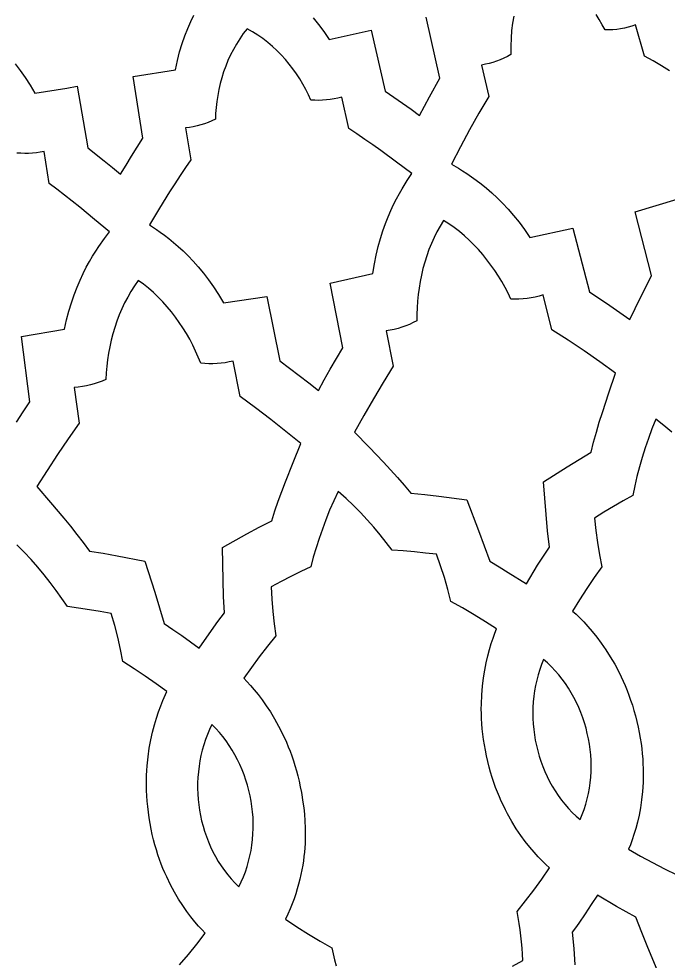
# Model space of a CAD drawing. Extents: x -550 to 550, y -550 to 550.
# Drawn here: x 53.7 to 101.2, y -425.7 to -356.7 of the extents above; entities that cross this region are included whole.
import ezdxf

# ---------------------------------------------------------------- set-up
doc = ezdxf.new("R2010")
doc.units = 0
doc.layers.add('LAYER_1', color=18, linetype='CONTINUOUS')
doc.layers.add('LAYER_10', color=4, linetype='CONTINUOUS')

msp = doc.modelspace()

# ---------------------------------------------------------------- linework, layer by layer
at = {"layer": 'LAYER_1'}
msp.add_lwpolyline([(0, 549.9999999999998, 0.4142135623730951), (-550, -4.34e-14, 0.4142135623730951), (0, -549.9999999999998, 0.4142135623730951), (550, -4.34e-14, 0.4142135623730951)], format="xyb", close=True, dxfattribs=at)
for points in [[(53.38876036570345, -359.9784829886293), (53.76204256496802, -360.4565330134967), (54.12999626411255, -360.9713966166422), (54.49003133455293, -361.52462449212), (54.66626996882654, -361.8161096238755), (54.83955764770508, -362.1177673339844), (56.39588603899256, -361.8773323187945), (57.1729562685293, -361.7506057082946), (57.94802474975586, -361.6125183105469), (58.71867370605469, -366.1245422363281), (59.92729241015148, -367.0798044100979), (60.52597983598241, -367.5646207699386), (61.11941146850586, -368.0559997558594), (61.52082108080042, -367.3909617965271), (61.92930256240949, -366.7303536852838), (62.76149749755859, -365.4189147949219), (62.03240585327148, -360.899658203125), (65.1421890258789, -360.3988037109375), (65.20911422594563, -360.0587583282684), (65.28217673310562, -359.7274287008418), (65.44520836162755, -359.0905755765003), (65.62827329728901, -358.487562067482), (65.82836092593428, -357.9177059033557), (66.04246063340759, -357.38032481369), (66.26756180555323, -356.8747365280537), (66.50065382821546, -356.4002587760157)], [(75.22159366501381, -356.5908567999209), (75.6194193374796, -357.0818204766547), (76.01160902539624, -357.6115437837576), (76.20481078171784, -357.8914732538552), (76.39566802978516, -358.1817321777344), (79.47090911865234, -357.5026245117188), (80.51032257080078, -361.9618530273438), (81.77139722717291, -362.850571829986), (82.39984582763327, -363.2980138016854), (83.02354431152344, -363.7522125244141), (83.38409809789604, -363.0628528769483), (83.75196684468669, -362.3774753693912), (84.50353240966797, -361.0155639648438), (83.50541687011719, -356.5477905273438)], [(89.9349568193654, -356.4806267915766), (89.84386187958148, -356.9936108821822), (89.77368551114633, -357.532001527305), (89.72677369922128, -358.0956409147643), (89.70547242896768, -358.6843712323791), (89.71212768554688, -359.2980346679688), (89.46172604792307, -359.4335358386156), (89.20473133709403, -359.5580558780691), (88.94193548853437, -359.6712734868668), (88.67413043771866, -359.7728673655466), (88.40210812012147, -359.8625162146463), (88.12666047121736, -359.9398987347039), (87.84857942648091, -360.0046936262571), (87.56865692138672, -360.0565795898438), (88.1052017211914, -362.3664245605469), (87.73759774135821, -362.9700318056203), (87.37978047064075, -363.5795185436642), (87.03047857012872, -364.1940567259885), (86.6884207009118, -364.8128183039029), (86.02095170072207, -366.0596994517409), (85.36720275878906, -367.3135375976562), (85.88786055623365, -367.6199958264195), (86.18354323521092, -367.8032826488233), (86.49989537688606, -368.0084609052889), (86.83474218815502, -368.2369203173514), (87.1859088759137, -368.4900506065462), (87.55122064705805, -368.7692414944084), (87.92850270848396, -369.0758827024733), (88.31558026708738, -369.4113639522761), (88.71027852976424, -369.777074965352), (89.11042270341045, -370.1744054632362), (89.51383799492191, -370.6047451674641), (89.91834961119459, -371.0694837995707), (90.3217827591244, -371.5700110810914), (90.72196264560725, -372.1077167335612), (91.11671447753906, -372.6839904785156), (94.25691986083984, -372.0140075683594), (95.48390197753906, -376.6670532226562), (96.9690118289345, -377.671860556791), (98.44087982177734, -378.6965484619141), (98.82577351690439, -377.8818154148069), (99.219237818003, -377.0712840472706), (99.62071130763428, -376.2647796929643), (100.0296325683594, -375.4621276855469), (98.83544921875, -370.8011474609375), (101.9094924926758, -369.87548828125)], [(101.347018122107, -360.4815943067582), (100.741892386472, -360.1121759209504), (100.1317833914634, -359.7512692452044), (99.51598358154297, -359.4002075195312), (98.85970306396484, -357.121337890625), (98.58925178212135, -357.2107950298339), (98.31419172937807, -357.2880313191214), (98.0353719464821, -357.3529557650888), (97.7536414741805, -357.4054773743375), (97.46984935322035, -357.4455051534688), (97.18484462434873, -357.4729481090841), (96.89947632831272, -357.4877152477847), (96.61459350585938, -357.4897155761719), (96.41009073592949, -357.1079664103231), (96.19081509742837, -356.7312781980735), (95.95690385848357, -356.3606700917842)], [(53.48753226815863, -386.2052641479969), (53.98294556195975, -385.4560145561942), (54.48530960083008, -384.7115173339844), (53.85622406005859, -379.9416809082031), (57.02157211303711, -379.4087219238281), (57.16921011757623, -378.7268111504604), (57.33656639187832, -378.0786655255058), (57.52106246757948, -377.4637827443185), (57.72011987631583, -376.8816605022524), (57.93116014972345, -376.3317964946617), (58.15160481943846, -375.8136884169006), (58.37887541709696, -375.3268339643231), (58.61039347433506, -374.8707308322832), (58.84358052278886, -374.4448767161352), (59.07585809409444, -374.048769311233), (59.30464771988792, -373.6819063129308), (59.52737093180542, -373.3437854165826), (59.94430424055683, -372.7517607111649), (60.3060302734375, -372.2686767578125), (59.22023237850505, -371.3618922956185), (58.12878433309098, -370.461610105138), (57.57838760340267, -370.0173969857939), (57.02351365543318, -369.5789969831823), (56.46314092896222, -369.1478059469048), (55.89624786376953, -368.7252197265625), (55.51674652099609, -366.3840942382812), (55.23703868953913, -366.4389661751895), (54.95429240361059, -366.4811133659136), (54.66935971611758, -366.5105634160519), (54.38309267996719, -366.5273439312031), (54.0963433480665, -366.5314825169655), (53.80996377332261, -366.5230067789379), (53.52480600864261, -366.5019443227186)], [(101.5034450624009, -386.9413641852532), (100.9337181227126, -386.4643387087743), (100.3395538330078, -386.0006103515625), (100.0507512789043, -386.6996085652253), (99.78819082023016, -387.3973513929176), (99.5496710383639, -388.0942991236011), (99.3329905146839, -388.7909120462376), (99.13594783056857, -389.4876504497887), (98.9563415673963, -390.1849746232162), (98.79197030654547, -390.8833448554817), (98.64063262939453, -391.5832214355469), (97.93425762981605, -391.9816573010642), (97.233530837377, -392.3901048512797), (96.53860866409126, -392.808356848414), (95.84964752197266, -393.2362060546875), (95.94164305453239, -394.1332011458379), (96.06209329404527, -395.0272775037547), (96.21076011590561, -395.9170992650677), (96.38740539550781, -396.8013305664062), (95.82600120713153, -397.5959270410373), (95.28062567725308, -398.4018424340021), (94.75129221292292, -399.2183997203174), (94.2380142211914, -400.044921875), (94.48880249628127, -400.2769563633246), (94.76185874033061, -400.5421898149353), (95.05365811175866, -400.8413105083957), (95.36067576898469, -401.1750067222702), (95.67938687042796, -401.5439667351223), (96.0062665745077, -401.9488788255162), (96.3377900396432, -402.3904312720158), (96.6704324242537, -402.8693123531851), (97.00066888675848, -403.386210347588), (97.32497458557677, -403.9418135337883), (97.63982467912783, -404.5368101903503), (97.79260236093415, -404.849296157068), (97.94169432583092, -405.1718885958376), (98.08665996862051, -405.5046735414795), (98.22705868410532, -405.8477370288143), (98.36244986708776, -406.2011650926624), (98.49239291237025, -406.5650437678444), (98.6164472147552, -406.9394590891807), (98.734172169045, -407.3244970914917), (98.84512717004208, -407.7202438095981), (98.94887161254883, -408.1267852783203), (99.04286049849685, -408.5367093008687), (99.12508491151885, -408.9403851288037), (99.19599341550656, -409.3376795213046), (99.25603457435165, -409.7284592375503), (99.30565695194582, -410.1125910367201), (99.34530911218079, -410.4899416779931), (99.37543961894826, -410.8603779205482), (99.39649703613996, -411.2237665235646), (99.40892992764756, -411.5799742462214), (99.41318685736279, -411.9288678476978), (99.39896708698288, -412.6041797238254), (99.35742623613388, -413.2486362253801), (99.29215281594942, -413.8611714257947), (99.20673533756315, -414.440719398502), (99.1047623121087, -414.9862142169347), (98.9898222507197, -415.4965899545256), (98.86550366452977, -415.9707806847075), (98.73539506467256, -416.4077204809131), (98.60308496228171, -416.8063434165753), (98.47216186849084, -417.1655835651266), (98.3462142944336, -417.484375), (99.21065553950194, -417.9843114945241), (100.0862918695775, -418.4648940374778), (100.9725065538047, -418.925668416673), (101.8686828613281, -419.3661804199219)], [(89.82922323926768, -426.0439677525684), (90.59153747558594, -425.6246032714844), (90.5667569609526, -425.1743698378527), (90.53414549786696, -424.7244387842424), (90.49375253557216, -424.2750049644886), (90.4456275233114, -423.8262632324272), (90.38981991032789, -423.3784084418934), (90.32637914586479, -422.9316354467227), (90.25535467916532, -422.4861391007506), (90.17679595947266, -422.0421142578125), (90.79443727283012, -421.2630968445796), (91.39435181862797, -420.4700260662672), (91.97614090066847, -419.6635609071648), (92.5394058227539, -418.8443603515625), (92.28763102264858, -418.6105010502356), (92.01375706272158, -418.34235979067), (91.72148394393649, -418.0393322578045), (91.4145116672569, -417.7008141365781), (91.09654023364644, -417.3262011119294), (90.77126964406865, -416.9148888687972), (90.44239989948717, -416.4662730921204), (90.11363100086558, -415.9797494668378), (89.78866294916747, -415.4547136778881), (89.47119574535643, -414.8905614102102), (89.31643121170968, -414.5936277483914), (89.16492939039605, -414.2866883487428), (89.017152781536, -413.9696676718814), (88.87356388524995, -413.6424901784247), (88.73462520165837, -413.3050803289901), (88.6007992308817, -412.9573625841948), (88.4725484730404, -412.5992614046563), (88.35033542825492, -412.2307012509918), (88.23462259664569, -411.8516065838188), (88.12587247833318, -411.4619018637546), (88.02454757343783, -411.0615115514165), (87.93111038208008, -410.6503601074219), (87.84842503347159, -410.2400578733502), (87.77690211935155, -409.8363307035996), (87.71610858238445, -409.4392927562367), (87.66561136523472, -409.0490581893282), (87.62497741056684, -408.6657411609409), (87.5937736610453, -408.2894558291414), (87.57156705933453, -407.9203163519965), (87.55792454809901, -407.5584368875728), (87.55241307000321, -407.2039315939372), (87.55459956771159, -406.8569146291563), (87.58033426119874, -406.1858023184254), (87.63166416987623, -405.5460132199141), (87.70512483505976, -404.9384605981559), (87.79725179806506, -404.3640577176845), (87.90458060020785, -403.8237178430338), (88.02364678280388, -403.3183542387374), (88.15098588716886, -402.8488801693289), (88.28313345461851, -402.4162088993423), (88.41662502646857, -402.0212536933111), (88.54799614403477, -401.6649278157691), (88.67378234863281, -401.34814453125), (87.85144387213933, -400.8201171401805), (87.01893921173973, -400.3079137114179), (86.17657012430327, -399.8121254362236), (85.32463836669922, -399.3333435058594), (85.09993142530124, -398.4593368496401), (84.84761099154991, -397.5924288105193), (84.56805526771211, -396.7339175721935), (84.26164245605469, -395.8851013183594), (83.45396846242001, -395.7918153293672), (82.64499991388551, -395.7097299946766), (81.83496542940436, -395.6389600825695), (81.02409362792969, -395.5796203613281), (80.58548803259883, -395.0143999528385), (80.13578713449024, -394.4561611791506), (79.67264213450453, -393.9056966585559), (79.19370423354228, -393.3637990093462), (78.69662463250405, -392.8312608498129), (78.17905453229045, -392.3088747982476), (77.63864513380207, -391.797433472942), (77.07304763793945, -391.2977294921875), (76.74189891394595, -391.9809861562261), (76.43833905564776, -392.6650633654655), (76.1597319064023, -393.3501417793678), (75.90344130956706, -394.0364020573953), (75.66683110849941, -394.7240248590101), (75.44726514655683, -395.4131908436743), (75.24210726709674, -396.1040806708502), (75.04872131347656, -396.796875), (74.31941893132458, -397.150035059158), (73.59512302567622, -397.5135321710623), (72.87601142628155, -397.8871851945057), (72.16226196289062, -398.2708129882812), (72.20036175715975, -399.1714844285615), (72.26707834955862, -400.0709444375078), (72.36223162777387, -400.9678454357081), (72.48564147949219, -401.86083984375), (71.87735935889219, -402.6182822323414), (71.28439347510138, -403.3880186486879), (70.70680073901377, -404.1693731820966), (70.14463806152344, -404.961669921875), (70.38108693895462, -405.2086841984836), (70.63780112126503, -405.4901725918748), (70.91121896974329, -405.806613554235), (71.19777884567807, -406.1584855377506), (71.49391911035801, -406.5462669946081), (71.79607812507172, -406.970436376994), (72.10069425110787, -407.4314721370948), (72.4042058497551, -407.929852727097), (72.70305128230203, -408.4660565991869), (72.99366891003731, -409.0405622055511), (73.27249709424962, -409.653847998376), (73.40637713293732, -409.9751829810195), (73.53597419622753, -410.3063924298481), (73.6608430792813, -410.6475361513851), (73.7805385772597, -410.9986739521538), (73.89461548532387, -411.3598656386775), (74.00262859863483, -411.7311710174797), (74.10413271235367, -412.1126498950834), (74.1986826216415, -412.5043620780121), (74.28583312165935, -412.906367372789), (74.36513900756836, -413.3187255859375), (74.48319521199477, -414.036566133327), (74.53943559212034, -414.4553407035364), (74.58860062454247, -414.9115037291775), (74.62677765952739, -415.4031694035668), (74.65005404734133, -415.9284519200207), (74.65451713825053, -416.4854654718557), (74.63625428252122, -417.0723242523882), (74.59135283041965, -417.6871424549348), (74.55768992768745, -418.0044470248747), (74.51590013221201, -418.3280342728117), (74.46549436277664, -418.6576684729105), (74.40598353816458, -418.9931138993356), (74.33687857715913, -419.3341348262515), (74.25769039854356, -419.6804955278228), (74.16792992110116, -420.031960278214), (74.06710806361521, -420.3882933515898), (73.95473574486897, -420.7492590221146), (73.83032388364575, -421.1146215639531), (73.69338339872881, -421.4841452512697), (73.54342520890141, -421.8575943582291), (73.37996023294686, -422.2347331589958), (73.20249938964844, -422.6153259277344), (74.03587493246542, -423.1681816156351), (74.88159071707182, -423.7024382981546), (75.73905440180928, -424.2176215225147), (76.60767364501953, -424.7132568359375), (76.70345603427309, -425.1544073514099), (76.80677784581209, -425.5940594733804), (76.91760653004926, -426.0320158301229)], [(65.44225883008501, -425.9510912113486), (66.09072743516916, -425.1973869385586), (66.71985809476345, -424.4276307980517), (67.32694244384766, -423.6408081054688), (67.08836452887122, -423.3934620812236), (66.83009088057385, -423.1102576191537), (66.5558190816158, -422.7908450023769), (66.26924671465734, -422.4348745140111), (65.97407136235874, -422.0419964371743), (65.67399060738026, -421.6118610549844), (65.37270203238214, -421.1441186505593), (65.07390322002465, -420.638419507017), (64.78129175296806, -420.0944139074753), (64.49856521387262, -419.5117521350523), (64.36206428689167, -419.2058158974846), (64.2294211853986, -418.8900844728659), (64.10109810722597, -418.5645141465857), (63.97755725020628, -418.2290612040338), (63.85926081217207, -417.8836819306001), (63.74667099095589, -417.5283326116742), (63.64024998439026, -417.162969532646), (63.54045999030771, -416.787548978905), (63.44776320654077, -416.4020272358412), (63.36262183092198, -416.0063605888441), (63.28549806128387, -415.6005053233036), (63.21685409545898, -415.1844177246094), (63.15886208576669, -414.7699669526575), (63.1116694103829, -414.3627684951919), (63.07483190381072, -413.962908070844), (63.04790540055328, -413.5704713982456), (63.03044573511369, -413.185544196028), (63.02200874199507, -412.808212182823), (63.02215025570055, -412.4385610772621), (63.03042611073324, -412.0766765979768), (63.04639214159626, -411.7226444635987), (63.06960418279274, -411.3765503927595), (63.13598963419854, -410.7085193162237), (63.22602914097557, -410.0732691174221), (63.33616937914881, -409.4714855454072), (63.46285702474322, -408.9038543492316), (63.60253875378375, -408.371061277948), (63.75166124229534, -407.8737920806088), (63.90667116630298, -407.4127325062668), (64.06401520183161, -406.9885683039745), (64.22014002490617, -406.6019852227845), (64.51451873779297, -405.9443054199219), (63.72229512339877, -405.3715515986377), (62.92196349068077, -404.8099521579151), (62.11220441102326, -404.2621998804224), (61.29169845581055, -403.7309875488281), (61.11963880195043, -402.8448455319435), (60.91956804554787, -401.964141996134), (60.69180593299735, -401.0901903992692), (60.43667221069336, -400.2243041992188), (59.63572892103939, -400.0806134554238), (58.83279987995547, -399.9479857088127), (58.02810274246072, -399.8265640824046), (57.22185516357422, -399.7164916992188), (56.8176623079588, -399.1250564787099), (56.40198204816126, -398.5399086488695), (55.97242183806145, -397.9616898899287), (55.52658913153923, -397.3910418821181), (55.06209138247443, -396.8286063056687), (54.57653604474694, -396.2750248408114), (54.06753057223659, -395.7309391677771), (53.53268241882324, -395.1969909667969)], [(100.6773223876953, -426.8977966308594), (99.7520098030499, -424.688148902395), (99.30441421756052, -423.5773430709568), (99.08894790333201, -423.0187542289156), (98.88077545166016, -422.4573974609375), (98.16305541745724, -422.073253047652), (97.45540852988375, -421.6703245143233), (96.05344772338867, -420.8399810791016), (95.6085293287343, -421.5307434598013), (95.16084340268264, -422.2197534717384), (94.7002835734464, -422.8995527939489), (94.46201770395052, -423.2336677211054), (94.21674346923828, -423.5626831054688), (94.32073637947236, -424.7540078626628), (94.3991050543832, -425.9474959522931)]]:
    msp.add_lwpolyline(points, dxfattribs=at)
for points in [[(75.61464309692383, -383.8934936523438), (76.04791732514981, -383.1049499808686), (76.48950504357138, -382.321131625243), (76.93885889407689, -381.5418322958631), (77.39543151855469, -380.766845703125), (76.48218536376953, -376.0429992675781), (79.60803985595703, -375.3121948242188), (79.71414995561906, -374.6242643802292), (79.84206602680598, -373.9687802662826), (79.98918469825605, -373.3454060541715), (80.15290259870748, -372.7538053156881), (80.33061635689856, -372.1936416226249), (80.51972260156751, -371.6645785467744), (80.71761796145256, -371.1662796599289), (80.92169906529196, -370.698408533881), (81.12936254182398, -370.2606287404229), (81.33800501978682, -369.8526038513472), (81.54502312791874, -369.4739974384462), (81.747813494958, -369.1244730735124), (82.13029752071145, -368.5113247747158), (82.46463012695312, -368.0104675292969), (81.32760074273207, -367.1612468505953), (80.18388358921715, -366.3206552786683), (79.60710867648997, -365.9073850743361), (79.0257717144579, -365.5008197466065), (78.43890933412716, -365.1024751621157), (77.8455581665039, -364.7138671875), (77.32672119140625, -362.3997497558594), (77.05110190370971, -362.472066080796), (76.77165106819356, -362.5318866373245), (76.4892210805992, -362.5791796145827), (76.204664336668, -362.6139132017083), (75.91883323214134, -362.6360555878391), (75.63258016276058, -362.6455749621129), (75.34675752426713, -362.6424395136675), (75.06221771240234, -362.6266174316406), (74.88075361560479, -362.2328080848972), (74.68424543290664, -361.8431766172537), (74.47276886976516, -361.4587429929666), (74.24639963163756, -361.0805271762925), (74.00521342398108, -360.7095491314877), (73.74928595225296, -360.3468288228089), (73.4786929219104, -359.9933862145125), (73.19351003841065, -359.650241270855), (72.89381300721094, -359.3184139560929), (72.57967753376849, -358.9989242344827), (72.25117932354051, -358.6927920702809), (71.90839408198427, -358.4010374277439), (71.55139751455698, -358.1246802711283), (71.18026532671587, -357.8647405646907), (70.79507322391817, -357.6222382726874), (70.3958969116211, -357.398193359375), (70.11428855397695, -357.7610173430211), (69.85205736435671, -358.1350245039412), (69.60893714542476, -358.5192984808393), (69.38466169984548, -358.9129229124198), (69.17896483028326, -359.3149814373867), (68.99158033940249, -359.7245576944442), (68.82224202986754, -360.1407353222966), (68.6706837043428, -360.5625979596479), (68.53663916549264, -360.9892292452023), (68.41984221598148, -361.4197128176641), (68.32002665847364, -361.8531323157374), (68.23692629563357, -362.2885713781263), (68.17027493012561, -362.725113643535), (68.11980636461416, -363.1618427506678), (68.08525440176358, -363.5978423382286), (68.06635284423828, -364.0321960449219), (67.80803484260151, -364.1517017317495), (67.5438196212667, -364.2598204980433), (67.27451943112482, -364.3562852312725), (67.00094652306679, -364.4408288189071), (66.72391314798355, -364.5131841484165), (66.44423155676608, -364.5730841072705), (66.16271400030531, -364.6202615829387), (65.88017272949219, -364.6544494628906), (66.2776107788086, -366.9921875), (65.8743057993178, -367.5712641895117), (65.48041715830703, -368.1568149438775), (65.09472739640987, -368.7479354291135), (64.71601905425979, -369.3437213112355), (63.97467679173499, -370.5456719302024), (63.24665069580078, -371.7554321289062), (63.74821513460159, -372.093659089914), (64.03248956053089, -372.294948460522), (64.33608951885019, -372.5193620965937), (64.65676305558753, -372.7681552521746), (64.99225821677103, -373.0425831813102), (65.34032304842873, -373.3439011380461), (65.69870559658867, -373.673364376428), (66.0651539072789, -374.0322281505012), (66.43741602652752, -374.4217477143115), (66.81324000036257, -374.8431783219044), (67.19037387481211, -375.2977752273255), (67.56656569590422, -375.7867936846203), (67.93956350966691, -376.3114889478345), (68.30711536212829, -376.8731162710135), (68.6669692993164, -377.4729309082031), (71.84329986572266, -377.00146484375), (72.78986358642578, -381.7198486328125), (73.50378106257538, -382.2529566222552), (74.2129367278758, -382.7925296400556), (74.91675070007571, -383.3391734091173)], [(90.8523941040039, -398.0526733398438), (91.67758873538871, -396.6912953444051), (92.0992184441044, -396.0165592052927), (92.53644561767578, -395.3520812988281), (92.407664140885, -394.1619313960114), (92.30096570988908, -392.9694457556784), (92.1127700805664, -390.5820617675781), (93.8418658008615, -389.4770538015311), (94.71113052137892, -388.9322490403511), (95.59053039550781, -388.4042358398438), (95.7800189703467, -387.6713376475905), (95.98273011884183, -386.9419539472096), (96.19688547970951, -386.2156881755031), (96.42070669166606, -385.4921437692731), (96.89023322371096, -384.05163280045), (97.37708282470703, -382.6172485351562), (96.23319569801373, -381.7992568782204), (95.07719302574408, -380.9981998281521), (93.90922042751644, -380.2147207204531), (92.72942352294922, -379.449462890625), (92.07874298095703, -376.894287109375), (91.79276735782295, -376.9799804662702), (91.5020126717892, -377.0518764908576), (91.20748238064861, -377.1099321905355), (90.91017994219408, -377.154104572702), (90.61110881421845, -377.1843506447553), (90.31127245451461, -377.2006274140938), (90.01167432087541, -377.2028918881155), (89.71331787109375, -377.1911010742188), (89.50750687992718, -376.7626871781717), (89.28668176026905, -376.3384877732866), (89.05112739853, -375.9195699236395), (88.80112868112064, -375.5070006933067), (88.53697049445168, -375.1018471463644), (88.25893772493367, -374.7051763468889), (87.9673152589773, -374.3180553589563), (87.6623879829932, -373.9415512466428), (87.34444078339199, -373.5767310740247), (87.01375854658434, -373.2246619051782), (86.67062615898087, -372.8864108041795), (86.31532850699219, -372.5630448351048), (85.94815047702897, -372.2556310620303), (85.56937695550187, -371.9652365490323), (85.17929282882147, -371.6929283601868), (84.77818298339844, -371.4397735595703), (84.53011924918755, -371.8456302400099), (84.29953900585463, -372.2633741472001), (84.0863090226776, -372.6919791403931), (83.89029606893435, -373.1304190788409), (83.71136691390281, -373.5776678217959), (83.5493883268609, -374.0326992285102), (83.40422707708652, -374.4944871582359), (83.27574993385757, -374.9620054702253), (83.16382366645199, -375.4342280237305), (83.06831504414768, -375.9101286780036), (82.98909083622257, -376.3886812922968), (82.92601781195454, -376.8688597258623), (82.87896274062153, -377.3496378379523), (82.84779239150146, -377.8299894878188), (82.83237353387221, -378.3088885347142), (82.83257293701172, -378.7853088378906), (82.56798486275234, -378.9230549111948), (82.29625341517993, -379.0485497970385), (82.0183133312149, -379.1614235825165), (81.73509934777766, -379.2613063547234), (81.44754620178864, -379.3478282007539), (81.15658863016822, -379.4206192077028), (80.8631613698368, -379.4793094626647), (80.56819915771484, -379.5235290527344), (81.09059143066406, -382.1077270507812), (80.35784697748265, -383.3006770042298), (79.64369910953593, -384.5050444000717), (78.9480203666308, -385.7201876305458), (78.27068328857422, -386.9454650878906), (79.33303857646749, -388.0335661949059), (80.38250240357883, -389.1345784254789), (80.89881904864072, -389.6927442756468), (81.4076156636664, -390.2575195829609), (81.90745986037567, -390.83003157284), (82.39691925048828, -391.4114074707031), (83.42028594694574, -391.5141299115595), (84.4416502582668, -391.6363475916341), (86.482421875, -391.898681640625), (87.34938807996964, -394.1344463487743), (87.77099723606321, -395.2567053163835), (88.17167663574219, -396.3864440917969), (88.84846483784537, -396.7918388347039), (89.51896706335572, -397.2077801569293)], [(66.88274765014648, -402.7621307373047), (67.78847249849034, -401.4558263164388), (68.25000093824642, -400.8091826304304), (68.72650909423828, -400.1737670898438), (68.66916578172888, -398.978570174437), (68.63405329856246, -397.7823604725325), (68.58922576904297, -395.3890380859375), (70.38236961795005, -394.3951834421327), (71.28316274521272, -393.9062242212562), (72.1929931640625, -393.4346008300781), (72.4268737561405, -392.7145073330646), (72.67425928808207, -391.9989422587922), (72.93300386718579, -391.2872382225424), (73.20096160075019, -390.5787278395968), (73.75593296045533, -389.1686184947436), (74.32200622558594, -387.7632751464844), (73.22459170662525, -386.88379009942), (72.11870737164818, -386.0148127109347), (71.002017095598, -385.1599286007711), (69.87218475341797, -384.3227233886719), (69.37545013427734, -381.7330932617188), (69.08456018102395, -381.8006677377298), (68.78976846031948, -381.854170142701), (68.4920784790419, -381.8936222411303), (68.19249374406914, -381.9190457975158), (67.89201776227914, -381.9304625763552), (67.59165404054986, -381.9278943421468), (67.29240608575921, -381.9113628593884), (66.99527740478516, -381.8808898925781), (66.81530010525259, -381.4403830916067), (66.62009113550268, -381.0031933085714), (66.4098706370977, -380.5703985433731), (66.18485875159992, -380.1430767959126), (65.94527562057164, -379.7223060660907), (65.69134138557514, -379.3091643538082), (65.42327618817271, -378.9047296589659), (65.1413001699266, -378.5100799814647), (64.8456334723991, -378.1262933212054), (64.53649623715252, -377.7544476780886), (64.2141086057491, -377.3956210520153), (63.87869071975115, -377.0508914428862), (63.53046272072093, -376.721336850602), (63.16964475022075, -376.4080352750638), (62.79645694981286, -376.1120647161722), (62.41111946105957, -375.8345031738281), (62.13801221563439, -376.2256194181391), (61.88206922719361, -376.6298614881865), (61.64317009077146, -377.0461728544933), (61.42119440140215, -377.4734969875825), (61.21602175411994, -377.9107773579772), (61.02753174395903, -378.3569574362003), (60.85560396595366, -378.8109806927749), (60.70011801513808, -379.2717905982241), (60.56095348654649, -379.7383306230707), (60.43798997521313, -380.209544237838), (60.33110707617224, -380.6843749130489), (60.24018438445804, -381.1617661192263), (60.16510149510476, -381.6406613268933), (60.10573800314663, -382.120004006573), (60.06197350361787, -382.5987376287884), (60.03368759155273, -383.0758056640625), (59.7610845957017, -383.1966737193144), (59.48211293847919, -383.3048515276781), (59.19773079664919, -383.4000314702249), (58.90889634697571, -383.4819059280262), (58.61656776622274, -383.5501672821533), (58.3217032311543, -383.6045079136776), (58.02526091853436, -383.6446202036704), (57.72819900512695, -383.6701965332031), (58.09510040283203, -386.281005859375), (57.29189393807546, -387.4251318127199), (56.5065907359655, -388.5818208704154), (55.73909697849486, -389.7504177912431), (54.98931884765625, -390.9302673339844), (55.98502226694745, -392.0823521830451), (56.9670947828261, -393.2465239001789), (57.44927683124293, -393.8357376628564), (57.92356000891525, -394.4310875368521), (58.38844726754594, -395.0336116535993), (58.84244155883789, -395.6443481445312), (59.8579558281123, -395.8112984116879), (60.87026762850943, -395.997483004106), (62.89262008666992, -396.38330078125), (63.62289071932817, -398.6573808832553), (63.9758655982882, -399.7981002819951), (64.30741882324219, -400.945068359375), (64.96215324319311, -401.38304313106), (65.60639300699981, -401.8366950747521)], [(94.79181289672852, -415.3123931884766), (94.9469392089241, -414.9471289779893), (95.08514962739491, -414.5731973285689), (95.2065739819128, -414.191617494576), (95.31134210224968, -413.8034087303718), (95.39958381817743, -413.4095902903172), (95.47142895946791, -413.0111814287729), (95.52700735589305, -412.6092014001003), (95.5664488372247, -412.2046694586601), (95.58988323323476, -411.7986048588132), (95.5974403736951, -411.3920268549207), (95.5892500883776, -410.9859547013435), (95.56544220705415, -410.5814076524425), (95.52614655949665, -410.1794049625787), (95.47149297547699, -409.7809658861131), (95.40161128476703, -409.3871096774067), (95.31663131713867, -408.9988555908203), (95.22204858792621, -408.615524206855), (95.11197434129522, -408.2337972701083), (94.98671161897988, -407.8546071798647), (94.84656346271439, -407.4788863354085), (94.69183291423295, -407.1075671360243), (94.52282301526975, -406.7415819809963), (94.33983680755898, -406.3818632696092), (94.14317733283484, -406.0293434011472), (93.93314763283153, -405.6849547748949), (93.71005074928325, -405.3496297901367), (93.47418972392418, -405.0243008461569), (93.22586759848855, -404.7099003422401), (92.9653874147105, -404.4073606776707), (92.6930522143243, -404.117614251733), (92.40916503906408, -403.8415934637114), (92.11402893066406, -403.5802307128906), (91.96324471846573, -403.947223396576), (91.82866232841263, -404.3223256611363), (91.7101804364821, -404.7045866916607), (91.6076977186515, -405.0930556732386), (91.52111285089816, -405.4867817909592), (91.45032450919945, -405.8848142299117), (91.39523136953272, -406.2862021751856), (91.35573210787533, -406.6899948118698), (91.3317254002046, -407.095241325054), (91.32310992249793, -407.5009908998272), (91.32978435073264, -407.9062927212786), (91.35164736088609, -408.3101959744978), (91.38859762893564, -408.7117498445739), (91.44053383085864, -409.1100035165961), (91.50735464263244, -409.5040061756537), (91.58895874023438, -409.8928070068359), (91.68026843131823, -410.2771154228336), (91.78752526492181, -410.6600515971772), (91.9104225303251, -411.0406071736601), (92.04865351680807, -411.4177737960752), (92.20191151365069, -411.7905431082157), (92.36988981013292, -412.1579067538748), (92.55228169553475, -412.5188563768457), (92.74878045913614, -412.8723836209213), (92.95907939021707, -413.217480129895), (93.18287177805752, -413.5531375475597), (93.41985091193746, -413.8783475177087), (93.66971008113687, -414.192101684135), (93.93214257493571, -414.4933916906318), (94.20684168261394, -414.7812091809923), (94.49350069345155, -415.0545457990095)], [(69.78281784057617, -420.2259826660156), (69.95971869529549, -419.8711522169993), (70.12021642513088, -419.5066251032059), (70.26438324182334, -419.1334297225403), (70.39229135711389, -418.752594472907), (70.50401298274355, -418.3651477522109), (70.59962033045329, -417.9721179583567), (70.6791856119842, -417.5745334892491), (70.74278103907724, -417.1734227427927), (70.79047882347345, -416.7698141168923), (70.82235117691383, -416.3647360094528), (70.83847031113939, -415.9592168183788), (70.83890843789115, -415.554284941575), (70.82373776891012, -415.1509687769461), (70.79303051593732, -414.7502967223969), (70.74685889071378, -414.353297175832), (70.68529510498047, -413.9609985351562), (70.61375334914341, -413.5723776259425), (70.52663816780628, -413.1844474500637), (70.42419903181055, -412.7981528647225), (70.30668541199766, -412.4144387271219), (70.17434677920912, -412.0342498944647), (70.02743260428639, -411.6585312239534), (69.86619235807093, -411.288227572791), (69.69087551140424, -410.9242837981803), (69.50173153512779, -410.5676447573239), (69.29900990008302, -410.2192553074246), (69.08296007711144, -409.8800603056853), (68.8538315370545, -409.5510046093086), (68.61187375075369, -409.2330330754974), (68.35733618905047, -408.9270905614545), (68.09046832278634, -408.6341219243826), (67.81151962280273, -408.3550720214844), (67.63884133605032, -408.7119539724773), (67.48189342486201, -409.0779318858391), (67.34062711152275, -409.4520475257634), (67.21499361831752, -409.8333426564433), (67.10494416753124, -410.2208590420722), (67.01042998144888, -410.6136384468434), (66.9314022823554, -411.0107226349504), (66.86781229253577, -411.4111533705865), (66.81961123427492, -411.8139724179449), (66.78675032985781, -412.2182215412191), (66.76918080156939, -412.6229425046023), (66.76685387169464, -413.027177072288), (66.7797207625185, -413.4299670084695), (66.8077326963259, -413.83035407734), (66.85084089540184, -414.227380043093), (66.90899658203125, -414.6200866699219), (66.97721279814469, -415.0094253730962), (67.06144543931916, -415.3983284893542), (67.16144520340004, -415.785775924366), (67.27696278823271, -416.1707475838019), (67.40774889166252, -416.5522233733317), (67.55355421153482, -416.9291831986258), (67.714129445695, -417.3006069653539), (67.88922529198842, -417.6654745791865), (68.07859244826045, -418.0227659457936), (68.28198161235645, -418.3714609708452), (68.49914348212177, -418.7105395600114), (68.7298287554018, -419.0389816189623), (68.97378813004188, -419.3557670533681), (69.23077230388739, -419.6598757688989), (69.5005319747837, -419.9502876712247)]]:
    msp.add_lwpolyline(points, close=True, dxfattribs=at)
at = {"layer": 'LAYER_10'}
msp.add_lwpolyline([(-485, 0, 0.4142135623730952), (0, -484.9999999999998, 0.4142135623730952), (485, 0, 0.4142135623730954), (0, 484.9999999999998, 0.4142135623730952)], format="xyb", close=True, dxfattribs=at)

doc.saveas('drawing.dxf')
